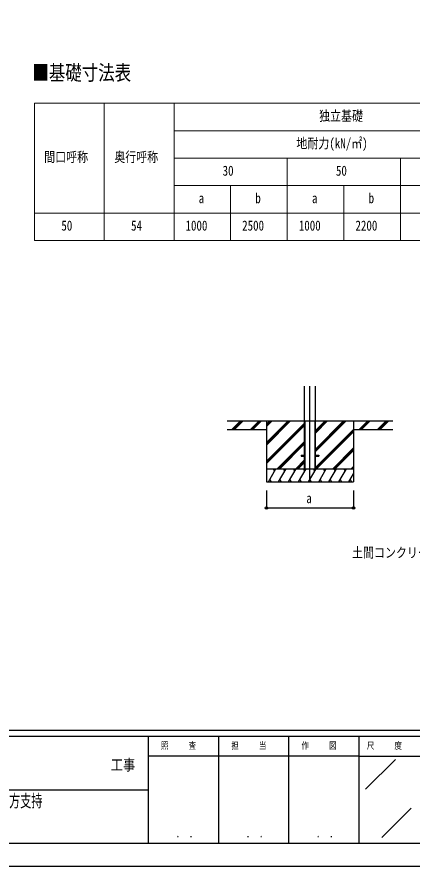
# Model space of a CAD drawing. Units: millimetres, scale not verified. Extents: x -14718 to 14718, y -10395 to 10395.
# Drawn here: x 3026 to 7558, y -10395 to -646 of the extents above; entities that cross this region are included whole.
import ezdxf
from ezdxf.enums import TextEntityAlignment as Align

# ---------------------------------------------------------------- set-up
doc = ezdxf.new("R2010")
doc.units = ezdxf.units.MM
doc.header["$LTSCALE"] = 40
doc.layers.add('0-1_TABLE1', color=7, linetype='Continuous', lineweight=18)
for name, color, linetype in [('0-2_USER1', 3, 'Continuous'), ('0-3_YKK_12', 2, 'Continuous'), ('0-5_YKK_A1', 4, 'Continuous'), ('0-6_YKK_D', 6, 'Continuous'), ('0-7_YKK_ZWAK', 7, 'Continuous')]:
    doc.layers.add(name, color=color, linetype=linetype)
doc.styles.add('ＭＳ ゴシック', font='')
doc.styles.get('ＭＳ ゴシック').set_extended_font_data('MS Gothic')

msp = doc.modelspace()

# ---------------------------------------------------------------- linework, layer by layer
at = {"layer": '0-1_TABLE1'}
for p, q in [((3227.66, -1637.57), (12627.66, -1637.57)), ((3227.66, -1637.57), (3227.66, -3212.57)), ((4027.66, -1637.57), (4027.66, -3212.57)), ((4827.66, -1952.57), (12627.66, -1952.57)), ((4827.66, -2267.57), (12627.66, -2267.57)), ((4827.66, -2582.57), (12627.66, -2582.57)), ((5477.66, -2582.57), (5477.66, -3212.57)), ((6777.66, -2582.57), (6777.66, -3212.57)), ((3227.66, -3212.57), (12627.66, -3212.57))]:
    msp.add_line(p, q, dxfattribs=at)
for points in [[(4827.66, -1637.57), (4827.66, -2897.57), (4827.66, -3212.57)], [(6127.66, -2267.57), (6127.66, -2897.57), (6127.66, -3212.57)], [(7427.66, -2267.57), (7427.66, -2897.57), (7427.66, -3212.57)], [(3227.66, -2897.57), (5477.66, -2897.57), (6127.66, -2897.57), (6777.66, -2897.57), (7427.66, -2897.57), (8077.66, -2897.57), (8727.66, -2897.57), (9377.66, -2897.57), (10027.66, -2897.57), (10677.66, -2897.57), (11327.66, -2897.57), (11977.66, -2897.57), (12627.66, -2897.57)]]:
    msp.add_lwpolyline(points, dxfattribs=at)
at = {"layer": '0-3_YKK_12'}
msp.add_line((6387.66, -5983.86), (6387.66, -4883.86), dxfattribs=at)
at = {"layer": '0-5_YKK_A1'}
for p, q in [((6325.16, -5833.86), (6325.16, -4883.86)), ((6450.16, -5833.86), (6450.16, -4883.86)), ((5437.66, -5283.86), (6325.16, -5283.86)), ((5491.99, -5383.86), (5591.99, -5283.86)), ((5506.14, -5383.86), (5606.14, -5283.86)), ((5520.28, -5383.86), (5620.28, -5283.86)), ((5704.13, -5383.86), (5804.13, -5283.86)), ((5718.27, -5383.86), (5818.27, -5283.86)), ((5732.41, -5383.86), (5832.41, -5283.86)), ((5887.66, -5283.86), (5887.66, -5983.86)), ((6151.63, -5283.86), (5887.66, -5547.83)), ((5939.5, -5283.86), (5887.66, -5335.7)), ((6137.49, -5283.86), (5887.66, -5533.69)), ((6165.78, -5283.86), (5887.66, -5561.98)), ((5925.36, -5283.86), (5887.66, -5321.56)), ((5953.64, -5283.86), (5887.66, -5349.84)), ((6325.16, -5308.32), (5887.66, -5745.82)), ((6325.16, -5322.47), (5887.66, -5759.97)), ((6325.16, -5336.61), (5887.66, -5774.11)), ((6325.16, -5283.86), (6450.16, -5283.86)), ((6326.86, -5283.86), (6326.86, -5833.86)), ((6330.36, -5283.86), (6330.36, -5833.86)), ((6444.96, -5283.86), (6444.96, -5833.86)), ((6448.46, -5283.86), (6448.46, -5833.86)), ((6450.16, -5283.86), (7337.66, -5283.86)), ((6788.03, -5283.86), (6450.16, -5621.73)), ((6575.9, -5283.86), (6450.16, -5409.6)), ((6773.89, -5283.86), (6450.16, -5607.59)), ((6802.17, -5283.86), (6450.16, -5635.87)), ((6561.75, -5283.86), (6450.16, -5395.46)), ((6590.04, -5283.86), (6450.16, -5423.74)), ((6887.66, -5283.86), (6887.66, -5983.86)), ((7051.68, -5283.86), (6951.68, -5383.86)), ((7065.82, -5283.86), (6965.82, -5383.86)), ((7079.96, -5283.86), (6979.96, -5383.86)), ((7263.81, -5283.86), (7163.81, -5383.86)), ((7277.95, -5283.86), (7177.95, -5383.86)), ((7292.1, -5283.86), (7192.1, -5383.86)), ((5437.66, -5383.86), (5887.66, -5383.86)), ((6887.66, -5382.22), (6450.16, -5819.72)), ((6887.66, -5396.36), (6450.16, -5833.86)), ((6887.66, -5410.5), (6464.3, -5833.86)), ((6887.66, -5383.86), (7337.66, -5383.86)), ((6325.16, -5520.46), (6011.75, -5833.86)), ((6325.16, -5534.6), (6025.9, -5833.86)), ((6325.16, -5548.74), (6040.04, -5833.86)), ((6887.66, -5594.35), (6648.15, -5833.86)), ((6887.66, -5608.49), (6662.29, -5833.86)), ((6887.66, -5622.64), (6676.44, -5833.86)), ((6325.16, -5732.59), (6223.89, -5833.86)), ((6325.16, -5746.73), (6238.03, -5833.86)), ((6287.66, -5679.36), (6287.66, -5688.36)), ((6287.66, -5679.36), (6325.16, -5679.36)), ((6287.66, -5688.36), (6325.16, -5688.36)), ((6450.16, -5679.36), (6487.66, -5679.36)), ((6450.16, -5688.36), (6487.66, -5688.36)), ((6487.66, -5679.36), (6487.66, -5688.36)), ((5887.66, -5833.86), (6887.66, -5833.86)), ((5910.78, -5983.86), (5997.38, -5833.86)), ((5982.38, -5859.85), (5967.38, -5833.86)), ((6026.25, -5983.86), (6112.85, -5833.86)), ((6097.85, -5859.84), (6082.85, -5833.86)), ((6141.72, -5983.86), (6228.32, -5833.86)), ((6213.32, -5859.85), (6198.32, -5833.86)), ((6325.16, -5760.87), (6252.17, -5833.86)), ((6257.19, -5983.86), (6343.79, -5833.86)), ((6328.79, -5859.84), (6313.79, -5833.86)), ((6372.66, -5983.86), (6459.26, -5833.86)), ((6444.26, -5859.84), (6429.26, -5833.86)), ((6488.13, -5983.86), (6574.73, -5833.86)), ((6559.73, -5859.84), (6544.73, -5833.86)), ((6603.6, -5983.86), (6690.2, -5833.86)), ((6660.2, -5833.86), (6675.2, -5859.84)), ((6719.07, -5983.86), (6805.67, -5833.86)), ((6775.67, -5833.86), (6790.67, -5859.84)), ((6887.66, -5806.48), (6860.28, -5833.86)), ((6887.66, -5820.63), (6874.43, -5833.86)), ((6834.54, -5983.86), (6887.66, -5891.86)), ((5887.66, -5983.86), (6887.66, -5983.86)), ((5925.78, -5957.88), (5940.78, -5983.86)), ((6041.25, -5957.88), (6056.25, -5983.86)), ((6156.72, -5957.88), (6171.72, -5983.86)), ((6272.19, -5957.88), (6287.19, -5983.86)), ((6387.66, -5957.88), (6402.66, -5983.86)), ((6503.13, -5957.88), (6518.13, -5983.86)), ((6618.6, -5957.88), (6633.6, -5983.86)), ((6734.07, -5957.88), (6749.07, -5983.86)), ((6849.54, -5957.88), (6864.54, -5983.86))]:
    msp.add_line(p, q, dxfattribs=at)
at = {"layer": '0-6_YKK_D'}
for p, q in [((5887.66, -6083.86), (5887.66, -6284.86)), ((6887.66, -6083.86), (6887.66, -6284.86)), ((5887.66, -6283.86), (6887.66, -6283.86))]:
    msp.add_line(p, q, dxfattribs=at)
for centre in [(5887.66, -6283.86), (6887.66, -6283.86)]:
    msp.add_circle(centre, 14.88, dxfattribs=at)
at = {"layer": '0-7_YKK_ZWAK'}
for p, q in [((13632.57, -8837.5), (-13667.43, -8837.5)), ((4532.57, -8907.5), (-17.43, -8907.5)), ((5337.57, -8907.5), (5337.57, -10132.5)), ((6142.57, -8907.5), (6142.57, -10132.5)), ((6947.57, -8907.5), (6947.57, -10132.5)), ((7647.57, -8907.5), (6947.57, -8907.5)), ((6947.57, -9135), (4532.57, -9135)), ((6947.57, -9135), (7647.57, -9135)), ((7024.87, -9514.02), (7367.63, -9171.25)), ((-17.43, -9520), (4532.57, -9520)), ((7212.35, -10065.96), (7549.12, -9729.19)), ((-17.43, -10132.5), (4532.57, -10132.5)), ((4532.57, -10132.5), (6947.57, -10132.5)), ((6947.57, -10132.5), (7647.57, -10132.5))]:
    msp.add_line(p, q, dxfattribs=at)
msp.add_lwpolyline([(-14717.5, -10395), (14717.5, -10395), (14717.5, 10395), (-14717.5, 10395)], close=True, dxfattribs=at)
msp.add_lwpolyline([(6947.57, -8907.5), (4532.57, -8907.5), (4532.57, -10132.5)], dxfattribs=at)

# ---------------------------------------------------------------- texts
at = {"layer": '0-1_TABLE1', "style": 'ＭＳ ゴシック', "width": 0.8}
for s, p in [('独立基礎', (6492.06, -1873.82)), ('地耐力(kN/㎡)', (6231.66, -2188.82)), ('間口呼称', (3337.86, -2346.32)), ('奥行呼称', (4142.06, -2346.32)), ('30', (5385.26, -2503.82)), ('50', (6685.26, -2503.82)), ('a', (5110.66, -2818.82)), ('b', (5760.66, -2818.82)), ('a', (6410.66, -2818.82)), ('b', (7060.66, -2818.82)), ('50', (3535.26, -3133.82)), ('54', (4335.26, -3133.82)), ('1000', (4959.46, -3133.82)), ('2500', (5609.46, -3133.82)), ('1000', (6259.46, -3133.82)), ('2200', (6909.46, -3133.82))]:
    msp.add_text(s, height=115.5, dxfattribs=at).set_placement(p, align=Align.BOTTOM_LEFT)
at = {"layer": '0-2_USER1', "style": 'ＭＳ ゴシック'}
for s, height, width, p in [('■基礎寸法表', 173.2, 0.8, (3202.39, -1424.37)), ('土間コンクリート考慮基礎の場合', 115.5, 0.8, (6869.59, -6888.86)), ('プレーンルーフ カーポート 600タイプ 後方支持', 143.7, 0.65, (516.44, -9760.92))]:
    msp.add_text(s, height=height, dxfattribs=dict(at, width=width)).set_placement(p, align=Align.BOTTOM_LEFT)
at = {"layer": '0-6_YKK_D', "style": 'ＭＳ ゴシック', "width": 0.8}
msp.add_text('a', height=115.5, dxfattribs=at).set_placement((6345.66, -6263.86), align=Align.BOTTOM_LEFT)
at = {"layer": '0-7_YKK_ZWAK', "style": 'ＭＳ ゴシック', "width": 0.8}
for s, height, p in [('照     査', 76.98, (4677.47, -9073.75)), ('担     当', 76.98, (5485.27, -9073.75)), ('作     図', 76.98, (6290.27, -9073.75)), ('尺     度', 76.98, (7039.97, -9073.75)), ('工事', 128.3, (4103.17, -9336.13)), ('． ．', 90.71, (4847.5, -10095.23)), ('． ．', 90.71, (5652.5, -10095.23)), ('． ．', 90.71, (6457.5, -10095.23))]:
    msp.add_text(s, height=height, dxfattribs=at).set_placement(p, align=Align.BOTTOM_LEFT)

doc.saveas('drawing.dxf')
